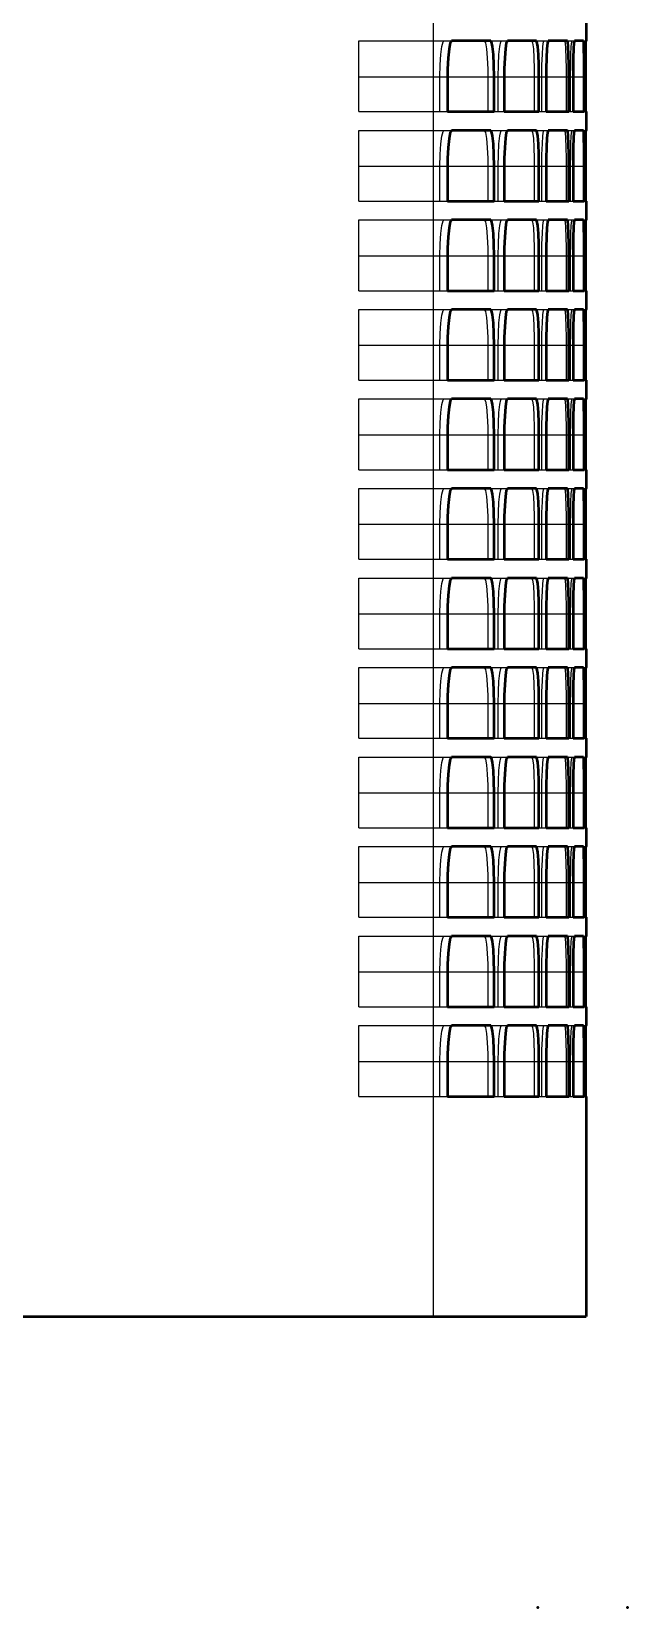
# Model space of a CAD drawing. Header units: inches. Extents: x -0.3 to 35.5, y 0 to 35.9.
# Drawn here: x 32.17 to 35.5, y 0 to 8.8 of the extents above; entities that cross this region are included whole.
import ezdxf

# ---------------------------------------------------------------- set-up
doc = ezdxf.new("R2010")
doc.units = ezdxf.units.IN
doc.header["$MEASUREMENT"] = 0
doc.linetypes.add('Dashed', pattern=[2, 1, -1])
for name, color, linetype, lineweight in [('2d ConnectionPoints', 7, 'Continuous', 50), ('AM_0', 7, 'Continuous', 50), ('AM_4', 3, 'Continuous', 25), ('AM_9', 6, 'Dashed', 25)]:
    doc.layers.add(name, color=color, linetype=linetype, lineweight=lineweight)

msp = doc.modelspace()

# ---------------------------------------------------------------- linework, layer by layer
at = {"layer": '2d ConnectionPoints'}
for p in [(35, 0), (35, 0), (35.5, 0)]:
    msp.add_point(p, dxfattribs=at)
at = {"layer": 'AM_0'}
for p, q in [((35.27, 8.855), (35.27, 8.75)), ((34.7361, 8.75), (34.5177, 8.75)), ((34.9915, 8.75), (34.829, 8.75)), ((35.1644, 8.75), (35.0573, 8.75)), ((35.255, 8.75), (35.2032, 8.75)), ((35.27, 8.75), (35.2669, 8.75)), ((34.495, 8.55), (34.495, 8.355)), ((34.7549, 8.355), (34.7549, 8.55)), ((34.8116, 8.55), (34.8116, 8.355)), ((35.0051, 8.355), (35.0051, 8.55)), ((35.0452, 8.55), (35.0452, 8.355)), ((35.1727, 8.355), (35.1727, 8.55)), ((35.1963, 8.55), (35.1963, 8.355)), ((35.258, 8.355), (35.258, 8.55)), ((35.2652, 8.55), (35.2652, 8.355)), ((34.495, 8.355), (34.7549, 8.355)), ((34.8116, 8.355), (35.0051, 8.355)), ((35.0452, 8.355), (35.1727, 8.355)), ((35.1963, 8.355), (35.258, 8.355)), ((35.2652, 8.355), (35.27, 8.355)), ((35.27, 8.355), (35.27, 8.25)), ((34.7361, 8.25), (34.5177, 8.25)), ((34.9915, 8.25), (34.829, 8.25)), ((35.1644, 8.25), (35.0573, 8.25)), ((35.255, 8.25), (35.2032, 8.25)), ((35.27, 8.25), (35.2669, 8.25)), ((34.495, 8.05), (34.495, 7.855)), ((34.7549, 7.855), (34.7549, 8.05)), ((34.8116, 8.05), (34.8116, 7.855)), ((35.0051, 7.855), (35.0051, 8.05)), ((35.0452, 8.05), (35.0452, 7.855)), ((35.1727, 7.855), (35.1727, 8.05)), ((35.1963, 8.05), (35.1963, 7.855)), ((35.258, 7.855), (35.258, 8.05)), ((35.2652, 8.05), (35.2652, 7.855)), ((34.495, 7.855), (34.7549, 7.855)), ((34.8116, 7.855), (35.0051, 7.855)), ((35.0452, 7.855), (35.1727, 7.855)), ((35.1963, 7.855), (35.258, 7.855)), ((35.2652, 7.855), (35.27, 7.855)), ((35.27, 7.855), (35.27, 7.75)), ((34.7361, 7.75), (34.5177, 7.75)), ((34.9915, 7.75), (34.829, 7.75)), ((35.1644, 7.75), (35.0573, 7.75)), ((35.255, 7.75), (35.2032, 7.75)), ((35.27, 7.75), (35.2669, 7.75)), ((34.495, 7.55), (34.495, 7.355)), ((34.7549, 7.355), (34.7549, 7.55)), ((34.8116, 7.55), (34.8116, 7.355)), ((35.0051, 7.355), (35.0051, 7.55)), ((35.0452, 7.55), (35.0452, 7.355)), ((35.1727, 7.355), (35.1727, 7.55)), ((35.1963, 7.55), (35.1963, 7.355)), ((35.258, 7.355), (35.258, 7.55)), ((35.2652, 7.55), (35.2652, 7.355)), ((34.495, 7.355), (34.7549, 7.355)), ((34.8116, 7.355), (35.0051, 7.355)), ((35.0452, 7.355), (35.1727, 7.355)), ((35.1963, 7.355), (35.258, 7.355)), ((35.2652, 7.355), (35.27, 7.355)), ((35.27, 7.355), (35.27, 7.25)), ((34.7361, 7.25), (34.5177, 7.25)), ((34.9915, 7.25), (34.829, 7.25)), ((35.1644, 7.25), (35.0573, 7.25)), ((35.255, 7.25), (35.2032, 7.25)), ((35.27, 7.25), (35.2669, 7.25)), ((34.495, 7.05), (34.495, 6.855)), ((34.7549, 6.855), (34.7549, 7.05)), ((34.8116, 7.05), (34.8116, 6.855)), ((35.0051, 6.855), (35.0051, 7.05)), ((35.0452, 7.05), (35.0452, 6.855)), ((35.1727, 6.855), (35.1727, 7.05)), ((35.1963, 7.05), (35.1963, 6.855)), ((35.258, 6.855), (35.258, 7.05)), ((35.2652, 7.05), (35.2652, 6.855)), ((34.495, 6.855), (34.7549, 6.855)), ((34.8116, 6.855), (35.0051, 6.855)), ((35.0452, 6.855), (35.1727, 6.855)), ((35.1963, 6.855), (35.258, 6.855)), ((35.2652, 6.855), (35.27, 6.855)), ((35.27, 6.855), (35.27, 6.75)), ((34.7361, 6.75), (34.5177, 6.75)), ((34.9915, 6.75), (34.829, 6.75)), ((35.1644, 6.75), (35.0573, 6.75)), ((35.255, 6.75), (35.2032, 6.75)), ((35.27, 6.75), (35.2669, 6.75)), ((34.495, 6.55), (34.495, 6.355)), ((34.7549, 6.355), (34.7549, 6.55)), ((34.8116, 6.55), (34.8116, 6.355)), ((35.0051, 6.355), (35.0051, 6.55)), ((35.0452, 6.55), (35.0452, 6.355)), ((35.1727, 6.355), (35.1727, 6.55)), ((35.1963, 6.55), (35.1963, 6.355)), ((35.258, 6.355), (35.258, 6.55)), ((35.2652, 6.55), (35.2652, 6.355)), ((34.495, 6.355), (34.7549, 6.355)), ((34.8116, 6.355), (35.0051, 6.355)), ((35.0452, 6.355), (35.1727, 6.355)), ((35.1963, 6.355), (35.258, 6.355)), ((35.2652, 6.355), (35.27, 6.355)), ((35.27, 6.355), (35.27, 6.25)), ((34.7361, 6.25), (34.5177, 6.25)), ((34.9915, 6.25), (34.829, 6.25)), ((35.1644, 6.25), (35.0573, 6.25)), ((35.255, 6.25), (35.2032, 6.25)), ((35.27, 6.25), (35.2669, 6.25)), ((34.495, 6.05), (34.495, 5.855)), ((34.7549, 5.855), (34.7549, 6.05)), ((34.8116, 6.05), (34.8116, 5.855)), ((35.0051, 5.855), (35.0051, 6.05)), ((35.0452, 6.05), (35.0452, 5.855)), ((35.1727, 5.855), (35.1727, 6.05)), ((35.1963, 6.05), (35.1963, 5.855)), ((35.258, 5.855), (35.258, 6.05)), ((35.2652, 6.05), (35.2652, 5.855)), ((34.495, 5.855), (34.7549, 5.855)), ((34.8116, 5.855), (35.0051, 5.855)), ((35.0452, 5.855), (35.1727, 5.855)), ((35.1963, 5.855), (35.258, 5.855)), ((35.2652, 5.855), (35.27, 5.855)), ((35.27, 5.855), (35.27, 5.75)), ((34.7361, 5.75), (34.5177, 5.75)), ((34.9915, 5.75), (34.829, 5.75)), ((35.1644, 5.75), (35.0573, 5.75)), ((35.255, 5.75), (35.2032, 5.75)), ((35.27, 5.75), (35.2669, 5.75)), ((34.495, 5.55), (34.495, 5.355)), ((34.7549, 5.355), (34.7549, 5.55)), ((34.8116, 5.55), (34.8116, 5.355)), ((35.0051, 5.355), (35.0051, 5.55)), ((35.0452, 5.55), (35.0452, 5.355)), ((35.1727, 5.355), (35.1727, 5.55)), ((35.1963, 5.55), (35.1963, 5.355)), ((35.258, 5.355), (35.258, 5.55)), ((35.2652, 5.55), (35.2652, 5.355)), ((34.495, 5.355), (34.7549, 5.355)), ((34.8116, 5.355), (35.0051, 5.355)), ((35.0452, 5.355), (35.1727, 5.355)), ((35.1963, 5.355), (35.258, 5.355)), ((35.2652, 5.355), (35.27, 5.355)), ((35.27, 5.355), (35.27, 5.25)), ((34.7361, 5.25), (34.5177, 5.25)), ((34.9915, 5.25), (34.829, 5.25)), ((35.1644, 5.25), (35.0573, 5.25)), ((35.255, 5.25), (35.2032, 5.25)), ((35.27, 5.25), (35.2669, 5.25)), ((34.495, 5.05), (34.495, 4.855)), ((34.7549, 4.855), (34.7549, 5.05)), ((34.8116, 5.05), (34.8116, 4.855)), ((35.0051, 4.855), (35.0051, 5.05)), ((35.0452, 5.05), (35.0452, 4.855)), ((35.1727, 4.855), (35.1727, 5.05)), ((35.1963, 5.05), (35.1963, 4.855)), ((35.258, 4.855), (35.258, 5.05)), ((35.2652, 5.05), (35.2652, 4.855)), ((34.495, 4.855), (34.7549, 4.855)), ((34.8116, 4.855), (35.0051, 4.855)), ((35.0452, 4.855), (35.1727, 4.855)), ((35.1963, 4.855), (35.258, 4.855)), ((35.2652, 4.855), (35.27, 4.855)), ((35.27, 4.855), (35.27, 4.75)), ((34.7361, 4.75), (34.5177, 4.75)), ((34.9915, 4.75), (34.829, 4.75)), ((35.1644, 4.75), (35.0573, 4.75)), ((35.255, 4.75), (35.2032, 4.75)), ((35.27, 4.75), (35.2669, 4.75)), ((34.495, 4.55), (34.495, 4.355)), ((34.7549, 4.355), (34.7549, 4.55)), ((34.8116, 4.55), (34.8116, 4.355)), ((35.0051, 4.355), (35.0051, 4.55)), ((35.0452, 4.55), (35.0452, 4.355)), ((35.1727, 4.355), (35.1727, 4.55)), ((35.1963, 4.55), (35.1963, 4.355)), ((35.258, 4.355), (35.258, 4.55)), ((35.2652, 4.55), (35.2652, 4.355)), ((34.495, 4.355), (34.7549, 4.355)), ((34.8116, 4.355), (35.0051, 4.355)), ((35.0452, 4.355), (35.1727, 4.355)), ((35.1963, 4.355), (35.258, 4.355)), ((35.2652, 4.355), (35.27, 4.355)), ((35.27, 4.355), (35.27, 4.25)), ((34.7361, 4.25), (34.5177, 4.25)), ((34.9915, 4.25), (34.829, 4.25)), ((35.1644, 4.25), (35.0573, 4.25)), ((35.255, 4.25), (35.2032, 4.25)), ((35.27, 4.25), (35.2669, 4.25)), ((34.495, 4.05), (34.495, 3.855)), ((34.7549, 3.855), (34.7549, 4.05)), ((34.8116, 4.05), (34.8116, 3.855)), ((35.0051, 3.855), (35.0051, 4.05)), ((35.0452, 4.05), (35.0452, 3.855)), ((35.1727, 3.855), (35.1727, 4.05)), ((35.1963, 4.05), (35.1963, 3.855)), ((35.258, 3.855), (35.258, 4.05)), ((35.2652, 4.05), (35.2652, 3.855)), ((34.495, 3.855), (34.7549, 3.855)), ((34.8116, 3.855), (35.0051, 3.855)), ((35.0452, 3.855), (35.1727, 3.855)), ((35.1963, 3.855), (35.258, 3.855)), ((35.2652, 3.855), (35.27, 3.855)), ((35.27, 3.855), (35.27, 3.75)), ((34.7361, 3.75), (34.5177, 3.75)), ((34.9915, 3.75), (34.829, 3.75)), ((35.1644, 3.75), (35.0573, 3.75)), ((35.255, 3.75), (35.2032, 3.75)), ((35.27, 3.75), (35.2669, 3.75)), ((34.495, 3.55), (34.495, 3.355)), ((34.7549, 3.355), (34.7549, 3.55)), ((34.8116, 3.55), (34.8116, 3.355)), ((35.0051, 3.355), (35.0051, 3.55)), ((35.0452, 3.55), (35.0452, 3.355)), ((35.1727, 3.355), (35.1727, 3.55)), ((35.1963, 3.55), (35.1963, 3.355)), ((35.258, 3.355), (35.258, 3.55)), ((35.2652, 3.55), (35.2652, 3.355)), ((34.495, 3.355), (34.7549, 3.355)), ((34.8116, 3.355), (35.0051, 3.355)), ((35.0452, 3.355), (35.1727, 3.355)), ((35.1963, 3.355), (35.258, 3.355)), ((35.2652, 3.355), (35.27, 3.355)), ((35.27, 3.355), (35.27, 3.25)), ((34.7361, 3.25), (34.5177, 3.25)), ((34.9915, 3.25), (34.829, 3.25)), ((35.1644, 3.25), (35.0573, 3.25)), ((35.255, 3.25), (35.2032, 3.25)), ((35.27, 3.25), (35.2669, 3.25)), ((34.495, 3.05), (34.495, 2.855)), ((34.7549, 2.855), (34.7549, 3.05)), ((34.8116, 3.05), (34.8116, 2.855)), ((35.0051, 2.855), (35.0051, 3.05)), ((35.0452, 3.05), (35.0452, 2.855)), ((35.1727, 2.855), (35.1727, 3.05)), ((35.1963, 3.05), (35.1963, 2.855)), ((35.258, 2.855), (35.258, 3.05)), ((35.2652, 3.05), (35.2652, 2.855)), ((34.495, 2.855), (34.7549, 2.855)), ((34.8116, 2.855), (35.0051, 2.855)), ((35.0452, 2.855), (35.1727, 2.855)), ((35.1963, 2.855), (35.258, 2.855)), ((35.2652, 2.855), (35.27, 2.855)), ((35.27, 2.855), (35.27, 1.625)), ((-0.27, 1.625), (35.27, 1.625))]:
    msp.add_line(p, q, dxfattribs=at)
for points in [[(34.5177, 8.75), (34.5102, 8.7386), (34.5035, 8.7057), (34.4984, 8.655), (34.4955, 8.5927), (34.495, 8.55)], [(34.7549, 8.55), (34.7538, 8.616), (34.7508, 8.6745), (34.7461, 8.7192), (34.7403, 8.7449), (34.7361, 8.75)], [(34.829, 8.75), (34.8232, 8.7387), (34.8181, 8.7059), (34.8142, 8.6554), (34.812, 8.5932), (34.8116, 8.55)], [(35.0051, 8.55), (35.0043, 8.6161), (35.0021, 8.6747), (34.9988, 8.7194), (34.9946, 8.745), (34.9915, 8.75)], [(35.0573, 8.75), (35.0533, 8.7387), (35.0498, 8.706), (35.047, 8.6557), (35.0455, 8.5936), (35.0452, 8.55)], [(35.1727, 8.55), (35.1722, 8.6162), (35.1709, 8.6749), (35.1688, 8.7195), (35.1662, 8.7451), (35.1644, 8.75)], [(35.2032, 8.75), (35.2009, 8.7387), (35.1989, 8.7061), (35.1974, 8.6559), (35.1965, 8.5938), (35.1963, 8.55)], [(35.258, 8.55), (35.2579, 8.6162), (35.2574, 8.6749), (35.2567, 8.7196), (35.2557, 8.7451), (35.255, 8.75)], [(35.2669, 8.75), (35.2664, 8.7387), (35.2659, 8.7062), (35.2655, 8.656), (35.2653, 8.5939), (35.2652, 8.55)], [(34.5177, 8.25), (34.5102, 8.2386), (34.5035, 8.2057), (34.4984, 8.155), (34.4955, 8.0927), (34.495, 8.05)], [(34.7549, 8.05), (34.7538, 8.116), (34.7508, 8.1745), (34.7461, 8.2192), (34.7403, 8.2449), (34.7361, 8.25)], [(34.829, 8.25), (34.8232, 8.2387), (34.8181, 8.2059), (34.8142, 8.1554), (34.812, 8.0932), (34.8116, 8.05)], [(35.0051, 8.05), (35.0043, 8.1161), (35.0021, 8.1747), (34.9988, 8.2194), (34.9946, 8.245), (34.9915, 8.25)], [(35.0573, 8.25), (35.0533, 8.2387), (35.0498, 8.206), (35.047, 8.1557), (35.0455, 8.0936), (35.0452, 8.05)], [(35.1727, 8.05), (35.1722, 8.1162), (35.1709, 8.1749), (35.1688, 8.2195), (35.1662, 8.2451), (35.1644, 8.25)], [(35.2032, 8.25), (35.2009, 8.2387), (35.1989, 8.2061), (35.1974, 8.1559), (35.1965, 8.0938), (35.1963, 8.05)], [(35.258, 8.05), (35.2579, 8.1162), (35.2574, 8.1749), (35.2567, 8.2196), (35.2557, 8.2451), (35.255, 8.25)], [(35.2669, 8.25), (35.2664, 8.2387), (35.2659, 8.2062), (35.2655, 8.156), (35.2653, 8.0939), (35.2652, 8.05)], [(34.5177, 7.75), (34.5102, 7.7386), (34.5035, 7.7057), (34.4984, 7.655), (34.4955, 7.5927), (34.495, 7.55)], [(34.7549, 7.55), (34.7538, 7.616), (34.7508, 7.6745), (34.7461, 7.7192), (34.7403, 7.7449), (34.7361, 7.75)], [(34.829, 7.75), (34.8232, 7.7387), (34.8181, 7.7059), (34.8142, 7.6554), (34.812, 7.5932), (34.8116, 7.55)], [(35.0051, 7.55), (35.0043, 7.6161), (35.0021, 7.6747), (34.9988, 7.7194), (34.9946, 7.745), (34.9915, 7.75)], [(35.0573, 7.75), (35.0533, 7.7387), (35.0498, 7.706), (35.047, 7.6557), (35.0455, 7.5936), (35.0452, 7.55)], [(35.1727, 7.55), (35.1722, 7.6162), (35.1709, 7.6749), (35.1688, 7.7195), (35.1662, 7.7451), (35.1644, 7.75)], [(35.2032, 7.75), (35.2009, 7.7387), (35.1989, 7.7061), (35.1974, 7.6559), (35.1965, 7.5938), (35.1963, 7.55)], [(35.258, 7.55), (35.2579, 7.6162), (35.2574, 7.6749), (35.2567, 7.7196), (35.2557, 7.7451), (35.255, 7.75)], [(35.2669, 7.75), (35.2664, 7.7387), (35.2659, 7.7062), (35.2655, 7.656), (35.2653, 7.5939), (35.2652, 7.55)], [(34.5177, 7.25), (34.5102, 7.2386), (34.5035, 7.2057), (34.4984, 7.155), (34.4955, 7.0927), (34.495, 7.05)], [(34.7549, 7.05), (34.7538, 7.116), (34.7508, 7.1745), (34.7461, 7.2192), (34.7403, 7.2449), (34.7361, 7.25)], [(34.829, 7.25), (34.8232, 7.2387), (34.8181, 7.2059), (34.8142, 7.1554), (34.812, 7.0932), (34.8116, 7.05)], [(35.0051, 7.05), (35.0043, 7.1161), (35.0021, 7.1747), (34.9988, 7.2194), (34.9946, 7.245), (34.9915, 7.25)], [(35.0573, 7.25), (35.0533, 7.2387), (35.0498, 7.206), (35.047, 7.1557), (35.0455, 7.0936), (35.0452, 7.05)], [(35.1727, 7.05), (35.1722, 7.1162), (35.1709, 7.1749), (35.1688, 7.2195), (35.1662, 7.2451), (35.1644, 7.25)], [(35.2032, 7.25), (35.2009, 7.2387), (35.1989, 7.2061), (35.1974, 7.1559), (35.1965, 7.0938), (35.1963, 7.05)], [(35.258, 7.05), (35.2579, 7.1162), (35.2574, 7.1749), (35.2567, 7.2196), (35.2557, 7.2451), (35.255, 7.25)], [(35.2669, 7.25), (35.2664, 7.2387), (35.2659, 7.2062), (35.2655, 7.156), (35.2653, 7.0939), (35.2652, 7.05)], [(34.5177, 6.75), (34.5102, 6.7386), (34.5035, 6.7057), (34.4984, 6.655), (34.4955, 6.5927), (34.495, 6.55)], [(34.7549, 6.55), (34.7538, 6.616), (34.7508, 6.6745), (34.7461, 6.7192), (34.7403, 6.7449), (34.7361, 6.75)], [(34.829, 6.75), (34.8232, 6.7387), (34.8181, 6.7059), (34.8142, 6.6554), (34.812, 6.5932), (34.8116, 6.55)], [(35.0051, 6.55), (35.0043, 6.6161), (35.0021, 6.6747), (34.9988, 6.7194), (34.9946, 6.745), (34.9915, 6.75)], [(35.0573, 6.75), (35.0533, 6.7387), (35.0498, 6.706), (35.047, 6.6557), (35.0455, 6.5936), (35.0452, 6.55)], [(35.1727, 6.55), (35.1722, 6.6162), (35.1709, 6.6749), (35.1688, 6.7195), (35.1662, 6.7451), (35.1644, 6.75)], [(35.2032, 6.75), (35.2009, 6.7387), (35.1989, 6.7061), (35.1974, 6.6559), (35.1965, 6.5938), (35.1963, 6.55)], [(35.258, 6.55), (35.2579, 6.6162), (35.2574, 6.6749), (35.2567, 6.7196), (35.2557, 6.7451), (35.255, 6.75)], [(35.2669, 6.75), (35.2664, 6.7387), (35.2659, 6.7062), (35.2655, 6.656), (35.2653, 6.5939), (35.2652, 6.55)], [(34.5177, 6.25), (34.5102, 6.2386), (34.5035, 6.2057), (34.4984, 6.155), (34.4955, 6.0927), (34.495, 6.05)], [(34.7549, 6.05), (34.7538, 6.116), (34.7508, 6.1745), (34.7461, 6.2192), (34.7403, 6.2449), (34.7361, 6.25)], [(34.829, 6.25), (34.8232, 6.2387), (34.8181, 6.2059), (34.8142, 6.1554), (34.812, 6.0932), (34.8116, 6.05)], [(35.0051, 6.05), (35.0043, 6.1161), (35.0021, 6.1747), (34.9988, 6.2194), (34.9946, 6.245), (34.9915, 6.25)], [(35.0573, 6.25), (35.0533, 6.2387), (35.0498, 6.206), (35.047, 6.1557), (35.0455, 6.0936), (35.0452, 6.05)], [(35.1727, 6.05), (35.1722, 6.1162), (35.1709, 6.1749), (35.1688, 6.2195), (35.1662, 6.2451), (35.1644, 6.25)], [(35.2032, 6.25), (35.2009, 6.2387), (35.1989, 6.2061), (35.1974, 6.1559), (35.1965, 6.0938), (35.1963, 6.05)], [(35.258, 6.05), (35.2579, 6.1162), (35.2574, 6.1749), (35.2567, 6.2196), (35.2557, 6.2451), (35.255, 6.25)], [(35.2669, 6.25), (35.2664, 6.2387), (35.2659, 6.2062), (35.2655, 6.156), (35.2653, 6.0939), (35.2652, 6.05)], [(34.5177, 5.75), (34.5102, 5.7386), (34.5035, 5.7057), (34.4984, 5.655), (34.4955, 5.5927), (34.495, 5.55)], [(34.7549, 5.55), (34.7538, 5.616), (34.7508, 5.6745), (34.7461, 5.7192), (34.7403, 5.7449), (34.7361, 5.75)], [(34.829, 5.75), (34.8232, 5.7387), (34.8181, 5.7059), (34.8142, 5.6554), (34.812, 5.5932), (34.8116, 5.55)], [(35.0051, 5.55), (35.0043, 5.6161), (35.0021, 5.6747), (34.9988, 5.7194), (34.9946, 5.745), (34.9915, 5.75)], [(35.0573, 5.75), (35.0533, 5.7387), (35.0498, 5.706), (35.047, 5.6557), (35.0455, 5.5936), (35.0452, 5.55)], [(35.1727, 5.55), (35.1722, 5.6162), (35.1709, 5.6749), (35.1688, 5.7195), (35.1662, 5.7451), (35.1644, 5.75)], [(35.2032, 5.75), (35.2009, 5.7387), (35.1989, 5.7061), (35.1974, 5.6559), (35.1965, 5.5938), (35.1963, 5.55)], [(35.258, 5.55), (35.2579, 5.6162), (35.2574, 5.6749), (35.2567, 5.7196), (35.2557, 5.7451), (35.255, 5.75)], [(35.2669, 5.75), (35.2664, 5.7387), (35.2659, 5.7062), (35.2655, 5.656), (35.2653, 5.5939), (35.2652, 5.55)], [(34.5177, 5.25), (34.5102, 5.2386), (34.5035, 5.2057), (34.4984, 5.155), (34.4955, 5.0927), (34.495, 5.05)], [(34.7549, 5.05), (34.7538, 5.116), (34.7508, 5.1745), (34.7461, 5.2192), (34.7403, 5.2449), (34.7361, 5.25)], [(34.829, 5.25), (34.8232, 5.2387), (34.8181, 5.2059), (34.8142, 5.1554), (34.812, 5.0932), (34.8116, 5.05)], [(35.0051, 5.05), (35.0043, 5.1161), (35.0021, 5.1747), (34.9988, 5.2194), (34.9946, 5.245), (34.9915, 5.25)], [(35.0573, 5.25), (35.0533, 5.2387), (35.0498, 5.206), (35.047, 5.1557), (35.0455, 5.0936), (35.0452, 5.05)], [(35.1727, 5.05), (35.1722, 5.1162), (35.1709, 5.1749), (35.1688, 5.2195), (35.1662, 5.2451), (35.1644, 5.25)], [(35.2032, 5.25), (35.2009, 5.2387), (35.1989, 5.2061), (35.1974, 5.1559), (35.1965, 5.0938), (35.1963, 5.05)], [(35.258, 5.05), (35.2579, 5.1162), (35.2574, 5.1749), (35.2567, 5.2196), (35.2557, 5.2451), (35.255, 5.25)], [(35.2669, 5.25), (35.2664, 5.2387), (35.2659, 5.2062), (35.2655, 5.156), (35.2653, 5.0939), (35.2652, 5.05)], [(34.5177, 4.75), (34.5102, 4.7386), (34.5035, 4.7057), (34.4984, 4.655), (34.4955, 4.5927), (34.495, 4.55)], [(34.7549, 4.55), (34.7538, 4.616), (34.7508, 4.6745), (34.7461, 4.7192), (34.7403, 4.7449), (34.7361, 4.75)], [(34.829, 4.75), (34.8232, 4.7387), (34.8181, 4.7059), (34.8142, 4.6554), (34.812, 4.5932), (34.8116, 4.55)], [(35.0051, 4.55), (35.0043, 4.6161), (35.0021, 4.6747), (34.9988, 4.7194), (34.9946, 4.745), (34.9915, 4.75)], [(35.0573, 4.75), (35.0533, 4.7387), (35.0498, 4.706), (35.047, 4.6557), (35.0455, 4.5936), (35.0452, 4.55)], [(35.1727, 4.55), (35.1722, 4.6162), (35.1709, 4.6749), (35.1688, 4.7195), (35.1662, 4.7451), (35.1644, 4.75)], [(35.2032, 4.75), (35.2009, 4.7387), (35.1989, 4.7061), (35.1974, 4.6559), (35.1965, 4.5938), (35.1963, 4.55)], [(35.258, 4.55), (35.2579, 4.6162), (35.2574, 4.6749), (35.2567, 4.7196), (35.2557, 4.7451), (35.255, 4.75)], [(35.2669, 4.75), (35.2664, 4.7387), (35.2659, 4.7062), (35.2655, 4.656), (35.2653, 4.5939), (35.2652, 4.55)], [(34.5177, 4.25), (34.5102, 4.2386), (34.5035, 4.2057), (34.4984, 4.155), (34.4955, 4.0927), (34.495, 4.05)], [(34.7549, 4.05), (34.7538, 4.116), (34.7508, 4.1745), (34.7461, 4.2192), (34.7403, 4.2449), (34.7361, 4.25)], [(34.829, 4.25), (34.8232, 4.2387), (34.8181, 4.2059), (34.8142, 4.1554), (34.812, 4.0932), (34.8116, 4.05)], [(35.0051, 4.05), (35.0043, 4.1161), (35.0021, 4.1747), (34.9988, 4.2194), (34.9946, 4.245), (34.9915, 4.25)], [(35.0573, 4.25), (35.0533, 4.2387), (35.0498, 4.206), (35.047, 4.1557), (35.0455, 4.0936), (35.0452, 4.05)], [(35.1727, 4.05), (35.1722, 4.1162), (35.1709, 4.1749), (35.1688, 4.2195), (35.1662, 4.2451), (35.1644, 4.25)], [(35.2032, 4.25), (35.2009, 4.2387), (35.1989, 4.2061), (35.1974, 4.1559), (35.1965, 4.0938), (35.1963, 4.05)], [(35.258, 4.05), (35.2579, 4.1162), (35.2574, 4.1749), (35.2567, 4.2196), (35.2557, 4.2451), (35.255, 4.25)], [(35.2669, 4.25), (35.2664, 4.2387), (35.2659, 4.2062), (35.2655, 4.156), (35.2653, 4.0939), (35.2652, 4.05)], [(34.5177, 3.75), (34.5102, 3.7386), (34.5035, 3.7057), (34.4984, 3.655), (34.4955, 3.5927), (34.495, 3.55)], [(34.7549, 3.55), (34.7538, 3.616), (34.7508, 3.6745), (34.7461, 3.7192), (34.7403, 3.7449), (34.7361, 3.75)], [(34.829, 3.75), (34.8232, 3.7387), (34.8181, 3.7059), (34.8142, 3.6554), (34.812, 3.5932), (34.8116, 3.55)], [(35.0051, 3.55), (35.0043, 3.6161), (35.0021, 3.6747), (34.9988, 3.7194), (34.9946, 3.745), (34.9915, 3.75)], [(35.0573, 3.75), (35.0533, 3.7387), (35.0498, 3.706), (35.047, 3.6557), (35.0455, 3.5936), (35.0452, 3.55)], [(35.1727, 3.55), (35.1722, 3.6162), (35.1709, 3.6749), (35.1688, 3.7195), (35.1662, 3.7451), (35.1644, 3.75)], [(35.2032, 3.75), (35.2009, 3.7387), (35.1989, 3.7061), (35.1974, 3.6559), (35.1965, 3.5938), (35.1963, 3.55)], [(35.258, 3.55), (35.2579, 3.6162), (35.2574, 3.6749), (35.2567, 3.7196), (35.2557, 3.7451), (35.255, 3.75)], [(35.2669, 3.75), (35.2664, 3.7387), (35.2659, 3.7062), (35.2655, 3.656), (35.2653, 3.5939), (35.2652, 3.55)], [(34.5177, 3.25), (34.5102, 3.2386), (34.5035, 3.2057), (34.4984, 3.155), (34.4955, 3.0927), (34.495, 3.05)], [(34.7549, 3.05), (34.7538, 3.116), (34.7508, 3.1745), (34.7461, 3.2192), (34.7403, 3.2449), (34.7361, 3.25)], [(34.829, 3.25), (34.8232, 3.2387), (34.8181, 3.2059), (34.8142, 3.1554), (34.812, 3.0932), (34.8116, 3.05)], [(35.0051, 3.05), (35.0043, 3.1161), (35.0021, 3.1747), (34.9988, 3.2194), (34.9946, 3.245), (34.9915, 3.25)], [(35.0573, 3.25), (35.0533, 3.2387), (35.0498, 3.206), (35.047, 3.1557), (35.0455, 3.0936), (35.0452, 3.05)], [(35.1727, 3.05), (35.1722, 3.1162), (35.1709, 3.1749), (35.1688, 3.2195), (35.1662, 3.2451), (35.1644, 3.25)], [(35.2032, 3.25), (35.2009, 3.2387), (35.1989, 3.2061), (35.1974, 3.1559), (35.1965, 3.0938), (35.1963, 3.05)], [(35.258, 3.05), (35.2579, 3.1162), (35.2574, 3.1749), (35.2567, 3.2196), (35.2557, 3.2451), (35.255, 3.25)], [(35.2669, 3.25), (35.2664, 3.2387), (35.2659, 3.2062), (35.2655, 3.156), (35.2653, 3.0939), (35.2652, 3.05)]]:
    msp.add_lwpolyline(points, dxfattribs=at)
at = {"layer": 'AM_4'}
for p, q in [((34.4142, 35.15), (34.4142, 1.625)), ((34.495, 8.55), (34.7549, 8.55)), ((34.8116, 8.55), (35.0051, 8.55)), ((35.0452, 8.55), (35.1727, 8.55)), ((35.1963, 8.55), (35.258, 8.55)), ((34.495, 8.05), (34.7549, 8.05)), ((34.8116, 8.05), (35.0051, 8.05)), ((35.0452, 8.05), (35.1727, 8.05)), ((35.1963, 8.05), (35.258, 8.05)), ((34.495, 7.55), (34.7549, 7.55)), ((34.8116, 7.55), (35.0051, 7.55)), ((35.0452, 7.55), (35.1727, 7.55)), ((35.1963, 7.55), (35.258, 7.55)), ((34.495, 7.05), (34.7549, 7.05)), ((34.8116, 7.05), (35.0051, 7.05)), ((35.0452, 7.05), (35.1727, 7.05)), ((35.1963, 7.05), (35.258, 7.05)), ((34.495, 6.55), (34.7549, 6.55)), ((34.8116, 6.55), (35.0051, 6.55)), ((35.0452, 6.55), (35.1727, 6.55)), ((35.1963, 6.55), (35.258, 6.55)), ((34.495, 6.05), (34.7549, 6.05)), ((34.8116, 6.05), (35.0051, 6.05)), ((35.0452, 6.05), (35.1727, 6.05)), ((35.1963, 6.05), (35.258, 6.05)), ((34.495, 5.55), (34.7549, 5.55)), ((34.8116, 5.55), (35.0051, 5.55)), ((35.0452, 5.55), (35.1727, 5.55)), ((35.1963, 5.55), (35.258, 5.55)), ((34.495, 5.05), (34.7549, 5.05)), ((34.8116, 5.05), (35.0051, 5.05)), ((35.0452, 5.05), (35.1727, 5.05)), ((35.1963, 5.05), (35.258, 5.05)), ((34.495, 4.55), (34.7549, 4.55)), ((34.8116, 4.55), (35.0051, 4.55)), ((35.0452, 4.55), (35.1727, 4.55)), ((35.1963, 4.55), (35.258, 4.55)), ((34.495, 4.05), (34.7549, 4.05)), ((34.8116, 4.05), (35.0051, 4.05)), ((35.0452, 4.05), (35.1727, 4.05)), ((35.1963, 4.05), (35.258, 4.05)), ((34.495, 3.55), (34.7549, 3.55)), ((34.8116, 3.55), (35.0051, 3.55)), ((35.0452, 3.55), (35.1727, 3.55)), ((35.1963, 3.55), (35.258, 3.55)), ((34.495, 3.05), (34.7549, 3.05)), ((34.8116, 3.05), (35.0051, 3.05)), ((35.0452, 3.05), (35.1727, 3.05)), ((35.1963, 3.05), (35.258, 3.05))]:
    msp.add_line(p, q, dxfattribs=at)
at = {"layer": 'AM_9'}
for p, q in [((34, 8.355), (34, 8.75)), ((34, 8.75), (34.5177, 8.75)), ((34.7361, 8.75), (34.829, 8.75)), ((34.9915, 8.75), (35.0573, 8.75)), ((35.1644, 8.75), (35.2032, 8.75)), ((35.255, 8.75), (35.2669, 8.75)), ((34, 8.55), (34.495, 8.55)), ((34.4517, 8.355), (34.4517, 8.55)), ((34.7196, 8.55), (34.7196, 8.355)), ((34.7549, 8.55), (34.8116, 8.55)), ((34.7782, 8.355), (34.7782, 8.55)), ((34.9796, 8.55), (34.9796, 8.355)), ((35.0051, 8.55), (35.0452, 8.55)), ((35.0217, 8.355), (35.0217, 8.55)), ((35.157, 8.55), (35.157, 8.355)), ((35.1727, 8.55), (35.1963, 8.55)), ((35.1826, 8.355), (35.1826, 8.55)), ((35.2522, 8.55), (35.2522, 8.355)), ((35.258, 8.55), (35.2652, 8.55)), ((35.2613, 8.355), (35.2613, 8.55)), ((34, 8.355), (34.495, 8.355)), ((34.7549, 8.355), (34.8116, 8.355)), ((35.0051, 8.355), (35.0452, 8.355)), ((35.1727, 8.355), (35.1963, 8.355)), ((35.258, 8.355), (35.2652, 8.355)), ((34, 7.855), (34, 8.25)), ((34, 8.25), (34.5177, 8.25)), ((34.7361, 8.25), (34.829, 8.25)), ((34.9915, 8.25), (35.0573, 8.25)), ((35.1644, 8.25), (35.2032, 8.25)), ((35.255, 8.25), (35.2669, 8.25)), ((34, 8.05), (34.495, 8.05)), ((34.4517, 7.855), (34.4517, 8.05)), ((34.7196, 8.05), (34.7196, 7.855)), ((34.7549, 8.05), (34.8116, 8.05)), ((34.7782, 7.855), (34.7782, 8.05)), ((34.9796, 8.05), (34.9796, 7.855)), ((35.0051, 8.05), (35.0452, 8.05)), ((35.0217, 7.855), (35.0217, 8.05)), ((35.157, 8.05), (35.157, 7.855)), ((35.1727, 8.05), (35.1963, 8.05)), ((35.1826, 7.855), (35.1826, 8.05)), ((35.2522, 8.05), (35.2522, 7.855)), ((35.258, 8.05), (35.2652, 8.05)), ((35.2613, 7.855), (35.2613, 8.05)), ((34, 7.855), (34.495, 7.855)), ((34.7549, 7.855), (34.8116, 7.855)), ((35.0051, 7.855), (35.0452, 7.855)), ((35.1727, 7.855), (35.1963, 7.855)), ((35.258, 7.855), (35.2652, 7.855)), ((34, 7.355), (34, 7.75)), ((34, 7.75), (34.5177, 7.75)), ((34.7361, 7.75), (34.829, 7.75)), ((34.9915, 7.75), (35.0573, 7.75)), ((35.1644, 7.75), (35.2032, 7.75)), ((35.255, 7.75), (35.2669, 7.75)), ((34, 7.55), (34.495, 7.55)), ((34.4517, 7.355), (34.4517, 7.55)), ((34.7196, 7.55), (34.7196, 7.355)), ((34.7549, 7.55), (34.8116, 7.55)), ((34.7782, 7.355), (34.7782, 7.55)), ((34.9796, 7.55), (34.9796, 7.355)), ((35.0051, 7.55), (35.0452, 7.55)), ((35.0217, 7.355), (35.0217, 7.55)), ((35.157, 7.55), (35.157, 7.355)), ((35.1727, 7.55), (35.1963, 7.55)), ((35.1826, 7.355), (35.1826, 7.55)), ((35.2522, 7.55), (35.2522, 7.355)), ((35.258, 7.55), (35.2652, 7.55)), ((35.2613, 7.355), (35.2613, 7.55)), ((34, 7.355), (34.495, 7.355)), ((34.7549, 7.355), (34.8116, 7.355)), ((35.0051, 7.355), (35.0452, 7.355)), ((35.1727, 7.355), (35.1963, 7.355)), ((35.258, 7.355), (35.2652, 7.355)), ((34, 6.855), (34, 7.25)), ((34, 7.25), (34.5177, 7.25)), ((34.7361, 7.25), (34.829, 7.25)), ((34.9915, 7.25), (35.0573, 7.25)), ((35.1644, 7.25), (35.2032, 7.25)), ((35.255, 7.25), (35.2669, 7.25)), ((34, 7.05), (34.495, 7.05)), ((34.4517, 6.855), (34.4517, 7.05)), ((34.7196, 7.05), (34.7196, 6.855)), ((34.7549, 7.05), (34.8116, 7.05)), ((34.7782, 6.855), (34.7782, 7.05)), ((34.9796, 7.05), (34.9796, 6.855)), ((35.0051, 7.05), (35.0452, 7.05)), ((35.0217, 6.855), (35.0217, 7.05)), ((35.157, 7.05), (35.157, 6.855)), ((35.1727, 7.05), (35.1963, 7.05)), ((35.1826, 6.855), (35.1826, 7.05)), ((35.2522, 7.05), (35.2522, 6.855)), ((35.258, 7.05), (35.2652, 7.05)), ((35.2613, 6.855), (35.2613, 7.05)), ((34, 6.855), (34.495, 6.855)), ((34.7549, 6.855), (34.8116, 6.855)), ((35.0051, 6.855), (35.0452, 6.855)), ((35.1727, 6.855), (35.1963, 6.855)), ((35.258, 6.855), (35.2652, 6.855)), ((34, 6.355), (34, 6.75)), ((34, 6.75), (34.5177, 6.75)), ((34.7361, 6.75), (34.829, 6.75)), ((34.9915, 6.75), (35.0573, 6.75)), ((35.1644, 6.75), (35.2032, 6.75)), ((35.255, 6.75), (35.2669, 6.75)), ((34, 6.55), (34.495, 6.55)), ((34.4517, 6.355), (34.4517, 6.55)), ((34.7196, 6.55), (34.7196, 6.355)), ((34.7549, 6.55), (34.8116, 6.55)), ((34.7782, 6.355), (34.7782, 6.55)), ((34.9796, 6.55), (34.9796, 6.355)), ((35.0051, 6.55), (35.0452, 6.55)), ((35.0217, 6.355), (35.0217, 6.55)), ((35.157, 6.55), (35.157, 6.355)), ((35.1727, 6.55), (35.1963, 6.55)), ((35.1826, 6.355), (35.1826, 6.55)), ((35.2522, 6.55), (35.2522, 6.355)), ((35.258, 6.55), (35.2652, 6.55)), ((35.2613, 6.355), (35.2613, 6.55)), ((34, 6.355), (34.495, 6.355)), ((34.7549, 6.355), (34.8116, 6.355)), ((35.0051, 6.355), (35.0452, 6.355)), ((35.1727, 6.355), (35.1963, 6.355)), ((35.258, 6.355), (35.2652, 6.355)), ((34, 5.855), (34, 6.25)), ((34, 6.25), (34.5177, 6.25)), ((34.7361, 6.25), (34.829, 6.25)), ((34.9915, 6.25), (35.0573, 6.25)), ((35.1644, 6.25), (35.2032, 6.25)), ((35.255, 6.25), (35.2669, 6.25)), ((34, 6.05), (34.495, 6.05)), ((34.4517, 5.855), (34.4517, 6.05)), ((34.7196, 6.05), (34.7196, 5.855)), ((34.7549, 6.05), (34.8116, 6.05)), ((34.7782, 5.855), (34.7782, 6.05)), ((34.9796, 6.05), (34.9796, 5.855)), ((35.0051, 6.05), (35.0452, 6.05)), ((35.0217, 5.855), (35.0217, 6.05)), ((35.157, 6.05), (35.157, 5.855)), ((35.1727, 6.05), (35.1963, 6.05)), ((35.1826, 5.855), (35.1826, 6.05)), ((35.2522, 6.05), (35.2522, 5.855)), ((35.258, 6.05), (35.2652, 6.05)), ((35.2613, 5.855), (35.2613, 6.05)), ((34, 5.855), (34.495, 5.855)), ((34.7549, 5.855), (34.8116, 5.855)), ((35.0051, 5.855), (35.0452, 5.855)), ((35.1727, 5.855), (35.1963, 5.855)), ((35.258, 5.855), (35.2652, 5.855)), ((34, 5.355), (34, 5.75)), ((34, 5.75), (34.5177, 5.75)), ((34.7361, 5.75), (34.829, 5.75)), ((34.9915, 5.75), (35.0573, 5.75)), ((35.1644, 5.75), (35.2032, 5.75)), ((35.255, 5.75), (35.2669, 5.75)), ((34, 5.55), (34.495, 5.55)), ((34.4517, 5.355), (34.4517, 5.55)), ((34.7196, 5.55), (34.7196, 5.355)), ((34.7549, 5.55), (34.8116, 5.55)), ((34.7782, 5.355), (34.7782, 5.55)), ((34.9796, 5.55), (34.9796, 5.355)), ((35.0051, 5.55), (35.0452, 5.55)), ((35.0217, 5.355), (35.0217, 5.55)), ((35.157, 5.55), (35.157, 5.355)), ((35.1727, 5.55), (35.1963, 5.55)), ((35.1826, 5.355), (35.1826, 5.55)), ((35.2522, 5.55), (35.2522, 5.355)), ((35.258, 5.55), (35.2652, 5.55)), ((35.2613, 5.355), (35.2613, 5.55)), ((34, 5.355), (34.495, 5.355)), ((34.7549, 5.355), (34.8116, 5.355)), ((35.0051, 5.355), (35.0452, 5.355)), ((35.1727, 5.355), (35.1963, 5.355)), ((35.258, 5.355), (35.2652, 5.355)), ((34, 4.855), (34, 5.25)), ((34, 5.25), (34.5177, 5.25)), ((34.7361, 5.25), (34.829, 5.25)), ((34.9915, 5.25), (35.0573, 5.25)), ((35.1644, 5.25), (35.2032, 5.25)), ((35.255, 5.25), (35.2669, 5.25)), ((34, 5.05), (34.495, 5.05)), ((34.4517, 4.855), (34.4517, 5.05)), ((34.7196, 5.05), (34.7196, 4.855)), ((34.7549, 5.05), (34.8116, 5.05)), ((34.7782, 4.855), (34.7782, 5.05)), ((34.9796, 5.05), (34.9796, 4.855)), ((35.0051, 5.05), (35.0452, 5.05)), ((35.0217, 4.855), (35.0217, 5.05)), ((35.157, 5.05), (35.157, 4.855)), ((35.1727, 5.05), (35.1963, 5.05)), ((35.1826, 4.855), (35.1826, 5.05)), ((35.2522, 5.05), (35.2522, 4.855)), ((35.258, 5.05), (35.2652, 5.05)), ((35.2613, 4.855), (35.2613, 5.05)), ((34, 4.855), (34.495, 4.855)), ((34.7549, 4.855), (34.8116, 4.855)), ((35.0051, 4.855), (35.0452, 4.855)), ((35.1727, 4.855), (35.1963, 4.855)), ((35.258, 4.855), (35.2652, 4.855)), ((34, 4.355), (34, 4.75)), ((34, 4.75), (34.5177, 4.75)), ((34.7361, 4.75), (34.829, 4.75)), ((34.9915, 4.75), (35.0573, 4.75)), ((35.1644, 4.75), (35.2032, 4.75)), ((35.255, 4.75), (35.2669, 4.75)), ((34, 4.55), (34.495, 4.55)), ((34.4517, 4.355), (34.4517, 4.55)), ((34.7196, 4.55), (34.7196, 4.355)), ((34.7549, 4.55), (34.8116, 4.55)), ((34.7782, 4.355), (34.7782, 4.55)), ((34.9796, 4.55), (34.9796, 4.355)), ((35.0051, 4.55), (35.0452, 4.55)), ((35.0217, 4.355), (35.0217, 4.55)), ((35.157, 4.55), (35.157, 4.355)), ((35.1727, 4.55), (35.1963, 4.55)), ((35.1826, 4.355), (35.1826, 4.55)), ((35.2522, 4.55), (35.2522, 4.355)), ((35.258, 4.55), (35.2652, 4.55)), ((35.2613, 4.355), (35.2613, 4.55)), ((34, 4.355), (34.495, 4.355)), ((34.7549, 4.355), (34.8116, 4.355)), ((35.0051, 4.355), (35.0452, 4.355)), ((35.1727, 4.355), (35.1963, 4.355)), ((35.258, 4.355), (35.2652, 4.355)), ((34, 3.855), (34, 4.25)), ((34, 4.25), (34.5177, 4.25)), ((34.7361, 4.25), (34.829, 4.25)), ((34.9915, 4.25), (35.0573, 4.25)), ((35.1644, 4.25), (35.2032, 4.25)), ((35.255, 4.25), (35.2669, 4.25)), ((34, 4.05), (34.495, 4.05)), ((34.4517, 3.855), (34.4517, 4.05)), ((34.7196, 4.05), (34.7196, 3.855)), ((34.7549, 4.05), (34.8116, 4.05)), ((34.7782, 3.855), (34.7782, 4.05)), ((34.9796, 4.05), (34.9796, 3.855)), ((35.0051, 4.05), (35.0452, 4.05)), ((35.0217, 3.855), (35.0217, 4.05)), ((35.157, 4.05), (35.157, 3.855)), ((35.1727, 4.05), (35.1963, 4.05)), ((35.1826, 3.855), (35.1826, 4.05)), ((35.2522, 4.05), (35.2522, 3.855)), ((35.258, 4.05), (35.2652, 4.05)), ((35.2613, 3.855), (35.2613, 4.05)), ((34, 3.855), (34.495, 3.855)), ((34.7549, 3.855), (34.8116, 3.855)), ((35.0051, 3.855), (35.0452, 3.855)), ((35.1727, 3.855), (35.1963, 3.855)), ((35.258, 3.855), (35.2652, 3.855)), ((34, 3.355), (34, 3.75)), ((34, 3.75), (34.5177, 3.75)), ((34.7361, 3.75), (34.829, 3.75)), ((34.9915, 3.75), (35.0573, 3.75)), ((35.1644, 3.75), (35.2032, 3.75)), ((35.255, 3.75), (35.2669, 3.75)), ((34, 3.55), (34.495, 3.55)), ((34.4517, 3.355), (34.4517, 3.55)), ((34.7196, 3.55), (34.7196, 3.355)), ((34.7549, 3.55), (34.8116, 3.55)), ((34.7782, 3.355), (34.7782, 3.55)), ((34.9796, 3.55), (34.9796, 3.355)), ((35.0051, 3.55), (35.0452, 3.55)), ((35.0217, 3.355), (35.0217, 3.55)), ((35.157, 3.55), (35.157, 3.355)), ((35.1727, 3.55), (35.1963, 3.55)), ((35.1826, 3.355), (35.1826, 3.55)), ((35.2522, 3.55), (35.2522, 3.355)), ((35.258, 3.55), (35.2652, 3.55)), ((35.2613, 3.355), (35.2613, 3.55)), ((34, 3.355), (34.495, 3.355)), ((34.7549, 3.355), (34.8116, 3.355)), ((35.0051, 3.355), (35.0452, 3.355)), ((35.1727, 3.355), (35.1963, 3.355)), ((35.258, 3.355), (35.2652, 3.355)), ((34, 2.855), (34, 3.25)), ((34, 3.25), (34.5177, 3.25)), ((34.7361, 3.25), (34.829, 3.25)), ((34.9915, 3.25), (35.0573, 3.25)), ((35.1644, 3.25), (35.2032, 3.25)), ((35.255, 3.25), (35.2669, 3.25)), ((34, 3.05), (34.495, 3.05)), ((34.4517, 2.855), (34.4517, 3.05)), ((34.7196, 3.05), (34.7196, 2.855)), ((34.7549, 3.05), (34.8116, 3.05)), ((34.7782, 2.855), (34.7782, 3.05)), ((34.9796, 3.05), (34.9796, 2.855)), ((35.0051, 3.05), (35.0452, 3.05)), ((35.0217, 2.855), (35.0217, 3.05)), ((35.157, 3.05), (35.157, 2.855)), ((35.1727, 3.05), (35.1963, 3.05)), ((35.1826, 2.855), (35.1826, 3.05)), ((35.2522, 3.05), (35.2522, 2.855)), ((35.258, 3.05), (35.2652, 3.05)), ((35.2613, 2.855), (35.2613, 3.05)), ((34, 2.855), (34.495, 2.855)), ((34.7549, 2.855), (34.8116, 2.855)), ((35.0051, 2.855), (35.0452, 2.855)), ((35.1727, 2.855), (35.1963, 2.855)), ((35.258, 2.855), (35.2652, 2.855))]:
    msp.add_line(p, q, dxfattribs=at)
for points in [[(34.4517, 8.55), (34.453, 8.6159), (34.4568, 8.6743), (34.4626, 8.7189), (34.4699, 8.7448), (34.4751, 8.75)], [(34.7001, 8.75), (34.7066, 8.7386), (34.7124, 8.7058), (34.7167, 8.6553), (34.7191, 8.593), (34.7196, 8.55)], [(34.7782, 8.55), (34.7793, 8.616), (34.7822, 8.6746), (34.7867, 8.7192), (34.7923, 8.7449), (34.7963, 8.75)], [(34.9655, 8.75), (34.9702, 8.7387), (34.9744, 8.706), (34.9775, 8.6556), (34.9793, 8.5934), (34.9796, 8.55)], [(35.0217, 8.55), (35.0224, 8.6161), (35.0245, 8.6747), (35.0277, 8.7194), (35.0317, 8.745), (35.0345, 8.75)], [(35.1481, 8.75), (35.1511, 8.7387), (35.1537, 8.7061), (35.1557, 8.6559), (35.1568, 8.5937), (35.157, 8.55)], [(35.1826, 8.55), (35.1831, 8.6162), (35.1843, 8.6749), (35.1862, 8.7195), (35.1885, 8.7451), (35.1901, 8.75)], [(35.2485, 8.75), (35.2498, 8.7387), (35.2508, 8.7062), (35.2516, 8.656), (35.2521, 8.5939), (35.2522, 8.55)], [(35.2613, 8.55), (35.2615, 8.6162), (35.2619, 8.6749), (35.2624, 8.7196), (35.2631, 8.7451), (35.2636, 8.75)], [(34.4517, 8.05), (34.453, 8.1159), (34.4568, 8.1743), (34.4626, 8.2189), (34.4699, 8.2448), (34.4751, 8.25)], [(34.7001, 8.25), (34.7066, 8.2386), (34.7124, 8.2058), (34.7167, 8.1553), (34.7191, 8.093), (34.7196, 8.05)], [(34.7782, 8.05), (34.7793, 8.116), (34.7822, 8.1746), (34.7867, 8.2192), (34.7923, 8.2449), (34.7963, 8.25)], [(34.9655, 8.25), (34.9702, 8.2387), (34.9744, 8.206), (34.9775, 8.1556), (34.9793, 8.0934), (34.9796, 8.05)], [(35.0217, 8.05), (35.0224, 8.1161), (35.0245, 8.1747), (35.0277, 8.2194), (35.0317, 8.245), (35.0345, 8.25)], [(35.1481, 8.25), (35.1511, 8.2387), (35.1537, 8.2061), (35.1557, 8.1559), (35.1568, 8.0937), (35.157, 8.05)], [(35.1826, 8.05), (35.1831, 8.1162), (35.1843, 8.1749), (35.1862, 8.2195), (35.1885, 8.2451), (35.1901, 8.25)], [(35.2485, 8.25), (35.2498, 8.2387), (35.2508, 8.2062), (35.2516, 8.156), (35.2521, 8.0939), (35.2522, 8.05)], [(35.2613, 8.05), (35.2615, 8.1162), (35.2619, 8.1749), (35.2624, 8.2196), (35.2631, 8.2451), (35.2636, 8.25)], [(34.4517, 7.55), (34.453, 7.6159), (34.4568, 7.6743), (34.4626, 7.7189), (34.4699, 7.7448), (34.4751, 7.75)], [(34.7001, 7.75), (34.7066, 7.7386), (34.7124, 7.7058), (34.7167, 7.6553), (34.7191, 7.593), (34.7196, 7.55)], [(34.7782, 7.55), (34.7793, 7.616), (34.7822, 7.6746), (34.7867, 7.7192), (34.7923, 7.7449), (34.7963, 7.75)], [(34.9655, 7.75), (34.9702, 7.7387), (34.9744, 7.706), (34.9775, 7.6556), (34.9793, 7.5934), (34.9796, 7.55)], [(35.0217, 7.55), (35.0224, 7.6161), (35.0245, 7.6747), (35.0277, 7.7194), (35.0317, 7.745), (35.0345, 7.75)], [(35.1481, 7.75), (35.1511, 7.7387), (35.1537, 7.7061), (35.1557, 7.6559), (35.1568, 7.5937), (35.157, 7.55)], [(35.1826, 7.55), (35.1831, 7.6162), (35.1843, 7.6749), (35.1862, 7.7195), (35.1885, 7.7451), (35.1901, 7.75)], [(35.2485, 7.75), (35.2498, 7.7387), (35.2508, 7.7062), (35.2516, 7.656), (35.2521, 7.5939), (35.2522, 7.55)], [(35.2613, 7.55), (35.2615, 7.6162), (35.2619, 7.6749), (35.2624, 7.7196), (35.2631, 7.7451), (35.2636, 7.75)], [(34.4517, 7.05), (34.453, 7.1159), (34.4568, 7.1743), (34.4626, 7.2189), (34.4699, 7.2448), (34.4751, 7.25)], [(34.7001, 7.25), (34.7066, 7.2386), (34.7124, 7.2058), (34.7167, 7.1553), (34.7191, 7.093), (34.7196, 7.05)], [(34.7782, 7.05), (34.7793, 7.116), (34.7822, 7.1746), (34.7867, 7.2192), (34.7923, 7.2449), (34.7963, 7.25)], [(34.9655, 7.25), (34.9702, 7.2387), (34.9744, 7.206), (34.9775, 7.1556), (34.9793, 7.0934), (34.9796, 7.05)], [(35.0217, 7.05), (35.0224, 7.1161), (35.0245, 7.1747), (35.0277, 7.2194), (35.0317, 7.245), (35.0345, 7.25)], [(35.1481, 7.25), (35.1511, 7.2387), (35.1537, 7.2061), (35.1557, 7.1559), (35.1568, 7.0937), (35.157, 7.05)], [(35.1826, 7.05), (35.1831, 7.1162), (35.1843, 7.1749), (35.1862, 7.2195), (35.1885, 7.2451), (35.1901, 7.25)], [(35.2485, 7.25), (35.2498, 7.2387), (35.2508, 7.2062), (35.2516, 7.156), (35.2521, 7.0939), (35.2522, 7.05)], [(35.2613, 7.05), (35.2615, 7.1162), (35.2619, 7.1749), (35.2624, 7.2196), (35.2631, 7.2451), (35.2636, 7.25)], [(34.4517, 6.55), (34.453, 6.6159), (34.4568, 6.6743), (34.4626, 6.7189), (34.4699, 6.7448), (34.4751, 6.75)], [(34.7001, 6.75), (34.7066, 6.7386), (34.7124, 6.7058), (34.7167, 6.6553), (34.7191, 6.593), (34.7196, 6.55)], [(34.7782, 6.55), (34.7793, 6.616), (34.7822, 6.6746), (34.7867, 6.7192), (34.7923, 6.7449), (34.7963, 6.75)], [(34.9655, 6.75), (34.9702, 6.7387), (34.9744, 6.706), (34.9775, 6.6556), (34.9793, 6.5934), (34.9796, 6.55)], [(35.0217, 6.55), (35.0224, 6.6161), (35.0245, 6.6747), (35.0277, 6.7194), (35.0317, 6.745), (35.0345, 6.75)], [(35.1481, 6.75), (35.1511, 6.7387), (35.1537, 6.7061), (35.1557, 6.6559), (35.1568, 6.5937), (35.157, 6.55)], [(35.1826, 6.55), (35.1831, 6.6162), (35.1843, 6.6749), (35.1862, 6.7195), (35.1885, 6.7451), (35.1901, 6.75)], [(35.2485, 6.75), (35.2498, 6.7387), (35.2508, 6.7062), (35.2516, 6.656), (35.2521, 6.5939), (35.2522, 6.55)], [(35.2613, 6.55), (35.2615, 6.6162), (35.2619, 6.6749), (35.2624, 6.7196), (35.2631, 6.7451), (35.2636, 6.75)], [(34.4517, 6.05), (34.453, 6.1159), (34.4568, 6.1743), (34.4626, 6.2189), (34.4699, 6.2448), (34.4751, 6.25)], [(34.7001, 6.25), (34.7066, 6.2386), (34.7124, 6.2058), (34.7167, 6.1553), (34.7191, 6.093), (34.7196, 6.05)], [(34.7782, 6.05), (34.7793, 6.116), (34.7822, 6.1746), (34.7867, 6.2192), (34.7923, 6.2449), (34.7963, 6.25)], [(34.9655, 6.25), (34.9702, 6.2387), (34.9744, 6.206), (34.9775, 6.1556), (34.9793, 6.0934), (34.9796, 6.05)], [(35.0217, 6.05), (35.0224, 6.1161), (35.0245, 6.1747), (35.0277, 6.2194), (35.0317, 6.245), (35.0345, 6.25)], [(35.1481, 6.25), (35.1511, 6.2387), (35.1537, 6.2061), (35.1557, 6.1559), (35.1568, 6.0937), (35.157, 6.05)], [(35.1826, 6.05), (35.1831, 6.1162), (35.1843, 6.1749), (35.1862, 6.2195), (35.1885, 6.2451), (35.1901, 6.25)], [(35.2485, 6.25), (35.2498, 6.2387), (35.2508, 6.2062), (35.2516, 6.156), (35.2521, 6.0939), (35.2522, 6.05)], [(35.2613, 6.05), (35.2615, 6.1162), (35.2619, 6.1749), (35.2624, 6.2196), (35.2631, 6.2451), (35.2636, 6.25)], [(34.4517, 5.55), (34.453, 5.6159), (34.4568, 5.6743), (34.4626, 5.7189), (34.4699, 5.7448), (34.4751, 5.75)], [(34.7001, 5.75), (34.7066, 5.7386), (34.7124, 5.7058), (34.7167, 5.6553), (34.7191, 5.593), (34.7196, 5.55)], [(34.7782, 5.55), (34.7793, 5.616), (34.7822, 5.6746), (34.7867, 5.7192), (34.7923, 5.7449), (34.7963, 5.75)], [(34.9655, 5.75), (34.9702, 5.7387), (34.9744, 5.706), (34.9775, 5.6556), (34.9793, 5.5934), (34.9796, 5.55)], [(35.0217, 5.55), (35.0224, 5.6161), (35.0245, 5.6747), (35.0277, 5.7194), (35.0317, 5.745), (35.0345, 5.75)], [(35.1481, 5.75), (35.1511, 5.7387), (35.1537, 5.7061), (35.1557, 5.6559), (35.1568, 5.5937), (35.157, 5.55)], [(35.1826, 5.55), (35.1831, 5.6162), (35.1843, 5.6749), (35.1862, 5.7195), (35.1885, 5.7451), (35.1901, 5.75)], [(35.2485, 5.75), (35.2498, 5.7387), (35.2508, 5.7062), (35.2516, 5.656), (35.2521, 5.5939), (35.2522, 5.55)], [(35.2613, 5.55), (35.2615, 5.6162), (35.2619, 5.6749), (35.2624, 5.7196), (35.2631, 5.7451), (35.2636, 5.75)], [(34.4517, 5.05), (34.453, 5.1159), (34.4568, 5.1743), (34.4626, 5.2189), (34.4699, 5.2448), (34.4751, 5.25)], [(34.7001, 5.25), (34.7066, 5.2386), (34.7124, 5.2058), (34.7167, 5.1553), (34.7191, 5.093), (34.7196, 5.05)], [(34.7782, 5.05), (34.7793, 5.116), (34.7822, 5.1746), (34.7867, 5.2192), (34.7923, 5.2449), (34.7963, 5.25)], [(34.9655, 5.25), (34.9702, 5.2387), (34.9744, 5.206), (34.9775, 5.1556), (34.9793, 5.0934), (34.9796, 5.05)], [(35.0217, 5.05), (35.0224, 5.1161), (35.0245, 5.1747), (35.0277, 5.2194), (35.0317, 5.245), (35.0345, 5.25)], [(35.1481, 5.25), (35.1511, 5.2387), (35.1537, 5.2061), (35.1557, 5.1559), (35.1568, 5.0937), (35.157, 5.05)], [(35.1826, 5.05), (35.1831, 5.1162), (35.1843, 5.1749), (35.1862, 5.2195), (35.1885, 5.2451), (35.1901, 5.25)], [(35.2485, 5.25), (35.2498, 5.2387), (35.2508, 5.2062), (35.2516, 5.156), (35.2521, 5.0939), (35.2522, 5.05)], [(35.2613, 5.05), (35.2615, 5.1162), (35.2619, 5.1749), (35.2624, 5.2196), (35.2631, 5.2451), (35.2636, 5.25)], [(34.4517, 4.55), (34.453, 4.6159), (34.4568, 4.6743), (34.4626, 4.7189), (34.4699, 4.7448), (34.4751, 4.75)], [(34.7001, 4.75), (34.7066, 4.7386), (34.7124, 4.7058), (34.7167, 4.6553), (34.7191, 4.593), (34.7196, 4.55)], [(34.7782, 4.55), (34.7793, 4.616), (34.7822, 4.6746), (34.7867, 4.7192), (34.7923, 4.7449), (34.7963, 4.75)], [(34.9655, 4.75), (34.9702, 4.7387), (34.9744, 4.706), (34.9775, 4.6556), (34.9793, 4.5934), (34.9796, 4.55)], [(35.0217, 4.55), (35.0224, 4.6161), (35.0245, 4.6747), (35.0277, 4.7194), (35.0317, 4.745), (35.0345, 4.75)], [(35.1481, 4.75), (35.1511, 4.7387), (35.1537, 4.7061), (35.1557, 4.6559), (35.1568, 4.5937), (35.157, 4.55)], [(35.1826, 4.55), (35.1831, 4.6162), (35.1843, 4.6749), (35.1862, 4.7195), (35.1885, 4.7451), (35.1901, 4.75)], [(35.2485, 4.75), (35.2498, 4.7387), (35.2508, 4.7062), (35.2516, 4.656), (35.2521, 4.5939), (35.2522, 4.55)], [(35.2613, 4.55), (35.2615, 4.6162), (35.2619, 4.6749), (35.2624, 4.7196), (35.2631, 4.7451), (35.2636, 4.75)], [(34.4517, 4.05), (34.453, 4.1159), (34.4568, 4.1743), (34.4626, 4.2189), (34.4699, 4.2448), (34.4751, 4.25)], [(34.7001, 4.25), (34.7066, 4.2386), (34.7124, 4.2058), (34.7167, 4.1553), (34.7191, 4.093), (34.7196, 4.05)], [(34.7782, 4.05), (34.7793, 4.116), (34.7822, 4.1746), (34.7867, 4.2192), (34.7923, 4.2449), (34.7963, 4.25)], [(34.9655, 4.25), (34.9702, 4.2387), (34.9744, 4.206), (34.9775, 4.1556), (34.9793, 4.0934), (34.9796, 4.05)], [(35.0217, 4.05), (35.0224, 4.1161), (35.0245, 4.1747), (35.0277, 4.2194), (35.0317, 4.245), (35.0345, 4.25)], [(35.1481, 4.25), (35.1511, 4.2387), (35.1537, 4.2061), (35.1557, 4.1559), (35.1568, 4.0937), (35.157, 4.05)], [(35.1826, 4.05), (35.1831, 4.1162), (35.1843, 4.1749), (35.1862, 4.2195), (35.1885, 4.2451), (35.1901, 4.25)], [(35.2485, 4.25), (35.2498, 4.2387), (35.2508, 4.2062), (35.2516, 4.156), (35.2521, 4.0939), (35.2522, 4.05)], [(35.2613, 4.05), (35.2615, 4.1162), (35.2619, 4.1749), (35.2624, 4.2196), (35.2631, 4.2451), (35.2636, 4.25)], [(34.4517, 3.55), (34.453, 3.6159), (34.4568, 3.6743), (34.4626, 3.7189), (34.4699, 3.7448), (34.4751, 3.75)], [(34.7001, 3.75), (34.7066, 3.7386), (34.7124, 3.7058), (34.7167, 3.6553), (34.7191, 3.593), (34.7196, 3.55)], [(34.7782, 3.55), (34.7793, 3.616), (34.7822, 3.6746), (34.7867, 3.7192), (34.7923, 3.7449), (34.7963, 3.75)], [(34.9655, 3.75), (34.9702, 3.7387), (34.9744, 3.706), (34.9775, 3.6556), (34.9793, 3.5934), (34.9796, 3.55)], [(35.0217, 3.55), (35.0224, 3.6161), (35.0245, 3.6747), (35.0277, 3.7194), (35.0317, 3.745), (35.0345, 3.75)], [(35.1481, 3.75), (35.1511, 3.7387), (35.1537, 3.7061), (35.1557, 3.6559), (35.1568, 3.5937), (35.157, 3.55)], [(35.1826, 3.55), (35.1831, 3.6162), (35.1843, 3.6749), (35.1862, 3.7195), (35.1885, 3.7451), (35.1901, 3.75)], [(35.2485, 3.75), (35.2498, 3.7387), (35.2508, 3.7062), (35.2516, 3.656), (35.2521, 3.5939), (35.2522, 3.55)], [(35.2613, 3.55), (35.2615, 3.6162), (35.2619, 3.6749), (35.2624, 3.7196), (35.2631, 3.7451), (35.2636, 3.75)], [(34.4517, 3.05), (34.453, 3.1159), (34.4568, 3.1743), (34.4626, 3.2189), (34.4699, 3.2448), (34.4751, 3.25)], [(34.7001, 3.25), (34.7066, 3.2386), (34.7124, 3.2058), (34.7167, 3.1553), (34.7191, 3.093), (34.7196, 3.05)], [(34.7782, 3.05), (34.7793, 3.116), (34.7822, 3.1746), (34.7867, 3.2192), (34.7923, 3.2449), (34.7963, 3.25)], [(34.9655, 3.25), (34.9702, 3.2387), (34.9744, 3.206), (34.9775, 3.1556), (34.9793, 3.0934), (34.9796, 3.05)], [(35.0217, 3.05), (35.0224, 3.1161), (35.0245, 3.1747), (35.0277, 3.2194), (35.0317, 3.245), (35.0345, 3.25)], [(35.1481, 3.25), (35.1511, 3.2387), (35.1537, 3.2061), (35.1557, 3.1559), (35.1568, 3.0937), (35.157, 3.05)], [(35.1826, 3.05), (35.1831, 3.1162), (35.1843, 3.1749), (35.1862, 3.2195), (35.1885, 3.2451), (35.1901, 3.25)], [(35.2485, 3.25), (35.2498, 3.2387), (35.2508, 3.2062), (35.2516, 3.156), (35.2521, 3.0939), (35.2522, 3.05)], [(35.2613, 3.05), (35.2615, 3.1162), (35.2619, 3.1749), (35.2624, 3.2196), (35.2631, 3.2451), (35.2636, 3.25)]]:
    msp.add_lwpolyline(points, dxfattribs=at)

doc.saveas('drawing.dxf')
